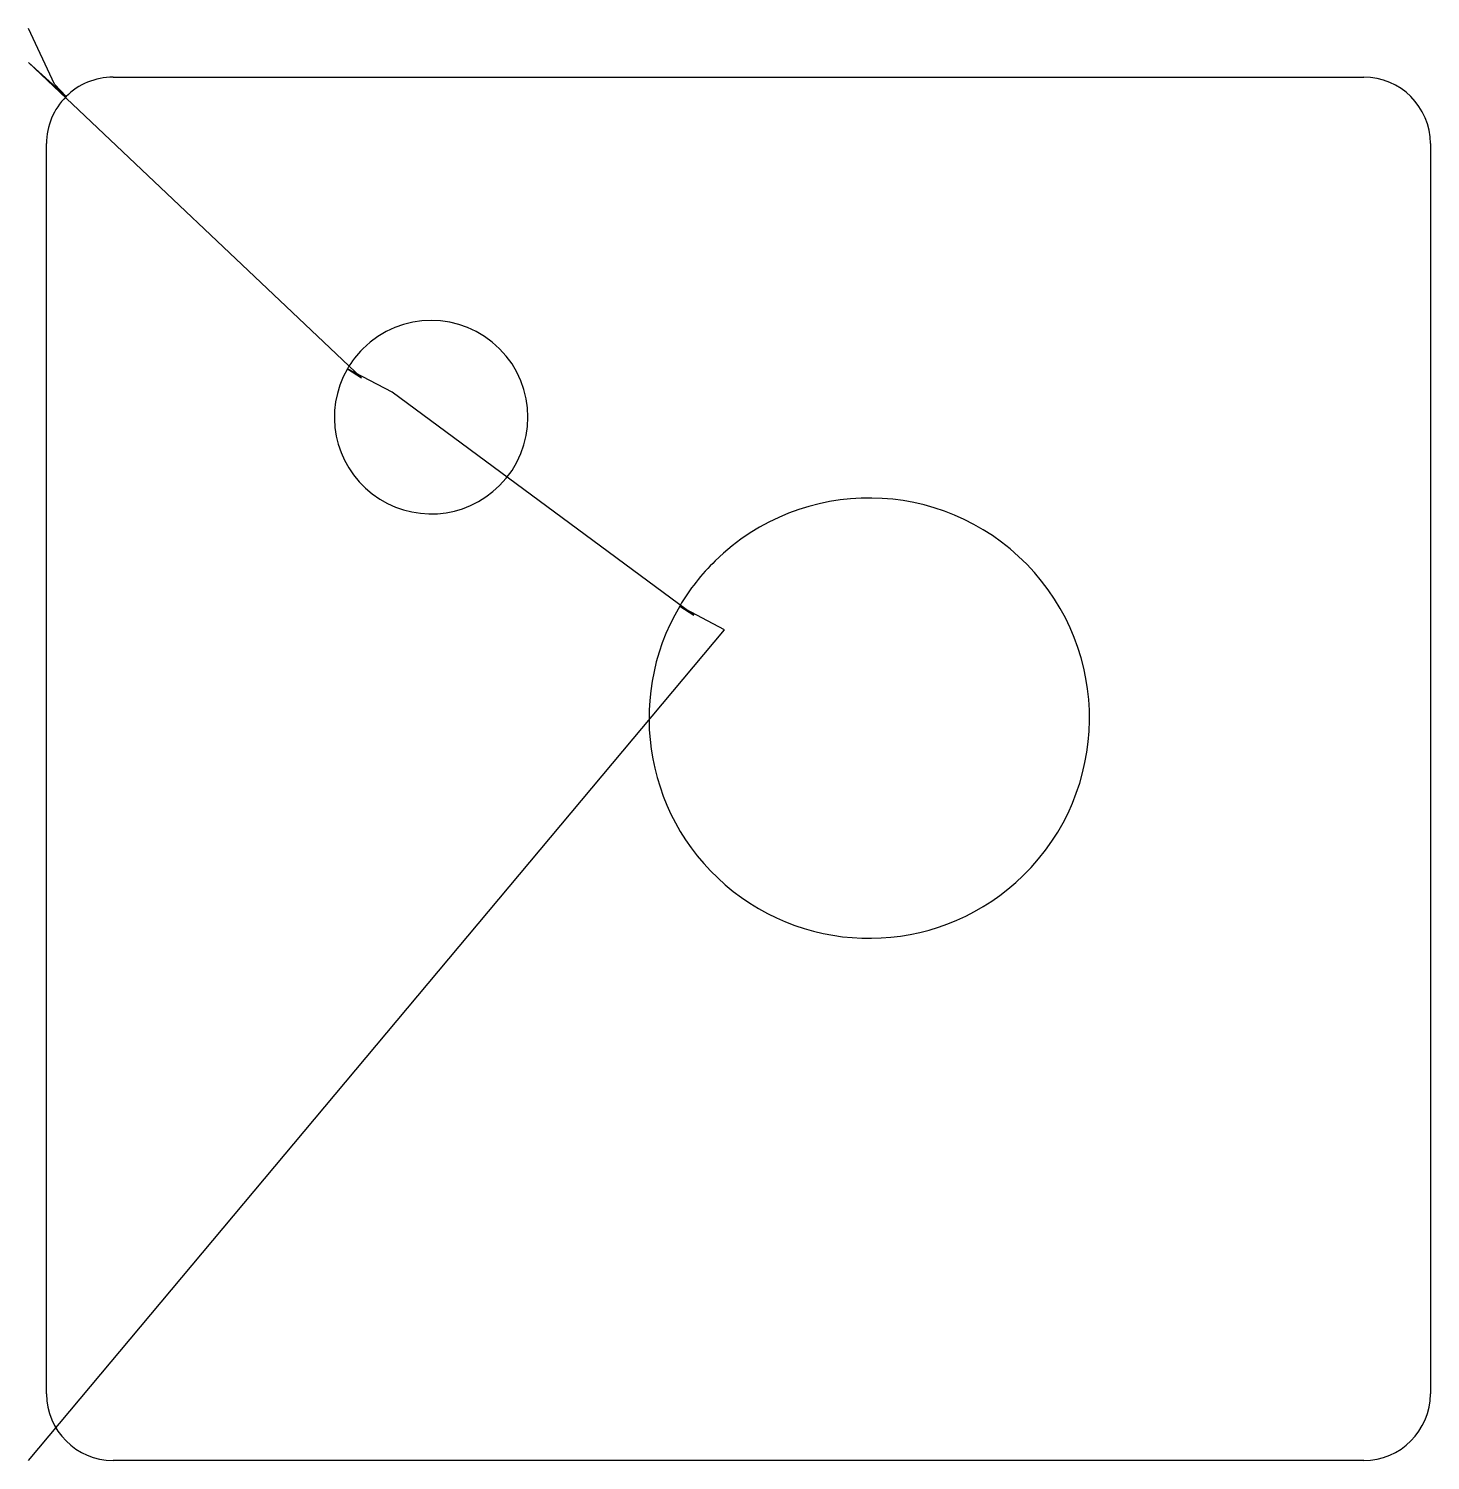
# Model space of a CAD drawing. Header units: inches. Extents: x -0.05 to 4.1, y 0 to 4.24.
import ezdxf

# ---------------------------------------------------------------- set-up
doc = ezdxf.new("R2010")
doc.units = ezdxf.units.IN
doc.layers.get('0').update_dxf_attribs({"linetype": 'CONTINUOUS'})
doc.layers.add('3', color=7, linetype='CONTINUOUS')
doc.layers.add('9', color=7, linetype='CONTINUOUS')

msp = doc.modelspace()

# ---------------------------------------------------------------- linework, layer by layer
at = {"color": 0, "linetype": 'CONTINUOUS'}
for p, q in [((0.0239, 4.0754), (-0.0529, 4.2399)), ((0.9327, 3.2057), (-0.0529, 4.1399)), ((1.9162, 2.5027), (1.0235, 3.1633)), ((-0.0529, 0), (2.0066, 2.4593))]:
    msp.add_line(p, q, dxfattribs=at)
at = {"layer": '3', "color": 3, "linetype": 'CONTINUOUS'}
for p, q in [((0.1969, 4.0962), (3.8993, 4.0962)), ((0, 0.1969), (0, 3.8993)), ((4.0962, 3.8993), (4.0962, 0.1969)), ((3.8993, 0), (0.1969, 0))]:
    msp.add_line(p, q, dxfattribs=at)
for centre, radius, start, end in [((0.1969, 3.8993), 0.1969, 90, 135), ((3.8993, 3.8993), 0.1969, 360, 90), ((0.1969, 3.8993), 0.1969, 135, 180), ((1.1386, 3.0893), 0.2865, 315, 135), ((1.1386, 3.0893), 0.2865, 135, 150), ((1.1386, 3.0893), 0.2865, 150, 315), ((2.4353, 2.1979), 0.6519, 314.3704, 134.3704), ((2.4353, 2.1979), 0.6519, 134.3704, 149.3704), ((2.4353, 2.1979), 0.6519, 149.3704, 314.3704), ((0.1969, 0.1969), 0.1969, 180, 270), ((3.8993, 0.1969), 0.1969, 270, 0)]:
    msp.add_arc(centre, radius, start, end, dxfattribs=at)
at = {"layer": '9', "color": 9, "linetype": 'CONTINUOUS'}
for p, q in [((-0.0529, 4.1399), (0.0577, 4.0385)), ((0.0577, 4.0385), (0.0239, 4.0754)), ((1.0235, 3.1633), (0.8905, 3.2326)), ((0.8905, 3.2326), (0.9327, 3.2057)), ((2.0066, 2.4593), (1.8743, 2.53)), ((1.8743, 2.53), (1.9162, 2.5027))]:
    msp.add_line(p, q, dxfattribs=at)

doc.saveas('drawing.dxf')
